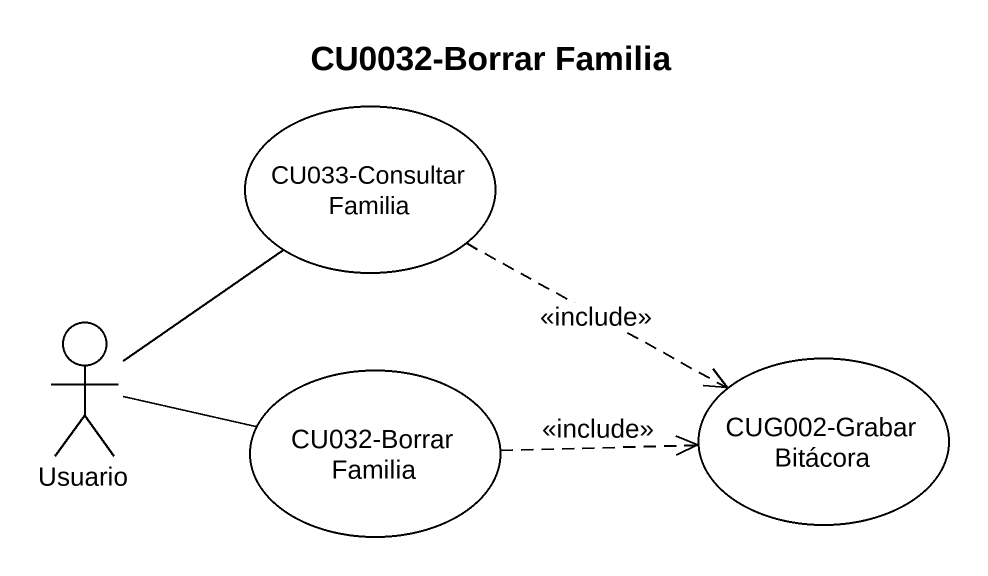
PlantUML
@startuml
title CU0032-Borrar Familia
usecase "CU033-Consultar Familia" as CU033_Consultar_Familia
actor Usuario
usecase "CU032-Borrar Familia" as CU032_Borrar_Familia
usecase "CUG002-Grabar Bitácora" as CUG002_Grabar_Bitácora
CU033_Consultar_Familia .right.> CUG002_Grabar_Bitácora : <<include>>
Usuario -up- CU033_Consultar_Familia
Usuario -right- CU032_Borrar_Familia
CU032_Borrar_Familia .right.> CUG002_Grabar_Bitácora : <<include>>
@enduml
